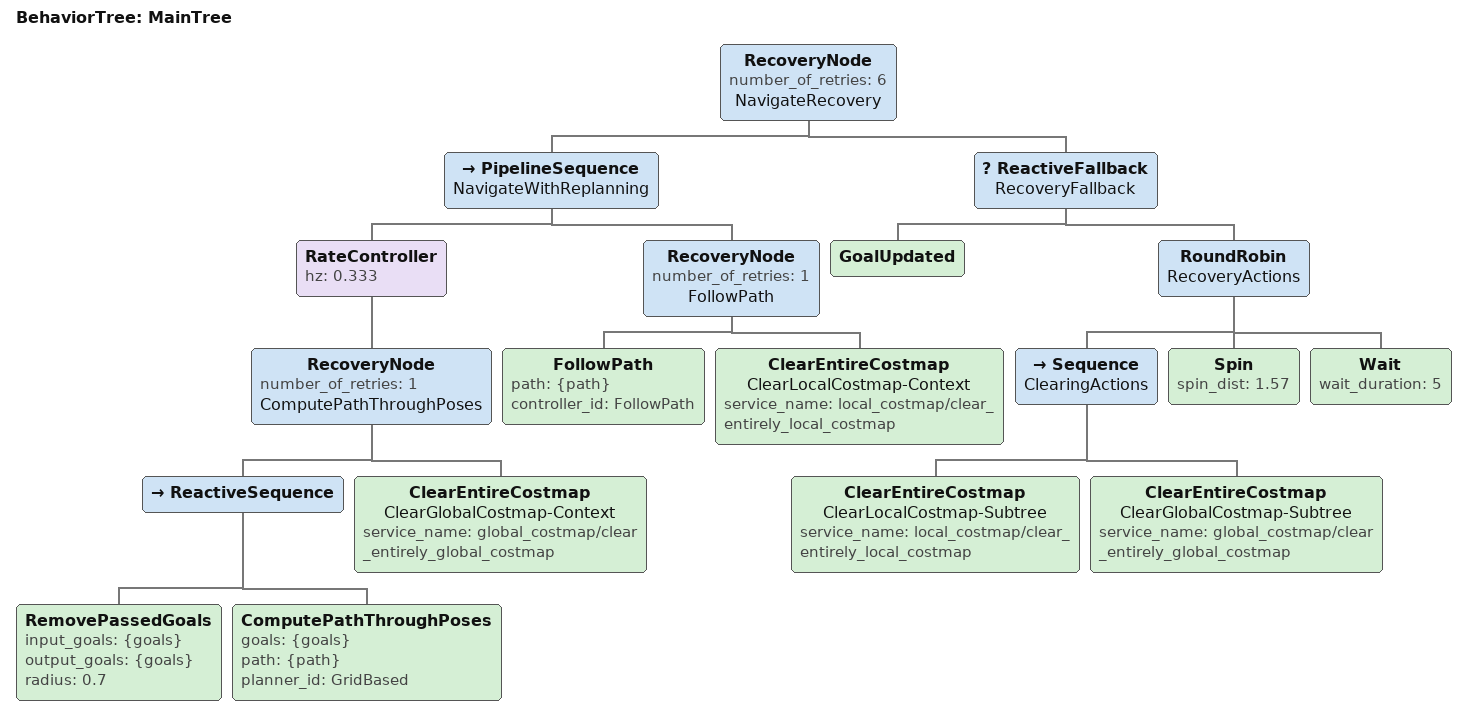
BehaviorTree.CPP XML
<!--
  Forward-only recovery tree for Nav2 Humble's built-in through-poses
  navigator. BackUp is intentionally omitted because the forward-only execution
  contract never permits a negative X proposal.
-->
<root main_tree_to_execute="MainTree">
  <BehaviorTree ID="MainTree">
    <RecoveryNode number_of_retries="6" name="NavigateRecovery">
      <PipelineSequence name="NavigateWithReplanning">
        <RateController hz="0.333">
          <RecoveryNode number_of_retries="1" name="ComputePathThroughPoses">
            <ReactiveSequence>
              <RemovePassedGoals input_goals="{goals}" output_goals="{goals}" radius="0.7"/>
              <ComputePathThroughPoses goals="{goals}" path="{path}" planner_id="GridBased"/>
            </ReactiveSequence>
            <ClearEntireCostmap name="ClearGlobalCostmap-Context" service_name="global_costmap/clear_entirely_global_costmap"/>
          </RecoveryNode>
        </RateController>
        <RecoveryNode number_of_retries="1" name="FollowPath">
          <FollowPath path="{path}" controller_id="FollowPath"/>
          <ClearEntireCostmap name="ClearLocalCostmap-Context" service_name="local_costmap/clear_entirely_local_costmap"/>
        </RecoveryNode>
      </PipelineSequence>
      <ReactiveFallback name="RecoveryFallback">
        <GoalUpdated/>
        <RoundRobin name="RecoveryActions">
          <Sequence name="ClearingActions">
            <ClearEntireCostmap name="ClearLocalCostmap-Subtree" service_name="local_costmap/clear_entirely_local_costmap"/>
            <ClearEntireCostmap name="ClearGlobalCostmap-Subtree" service_name="global_costmap/clear_entirely_global_costmap"/>
          </Sequence>
          <Spin spin_dist="1.57"/>
          <Wait wait_duration="5"/>
        </RoundRobin>
      </ReactiveFallback>
    </RecoveryNode>
  </BehaviorTree>
</root>
